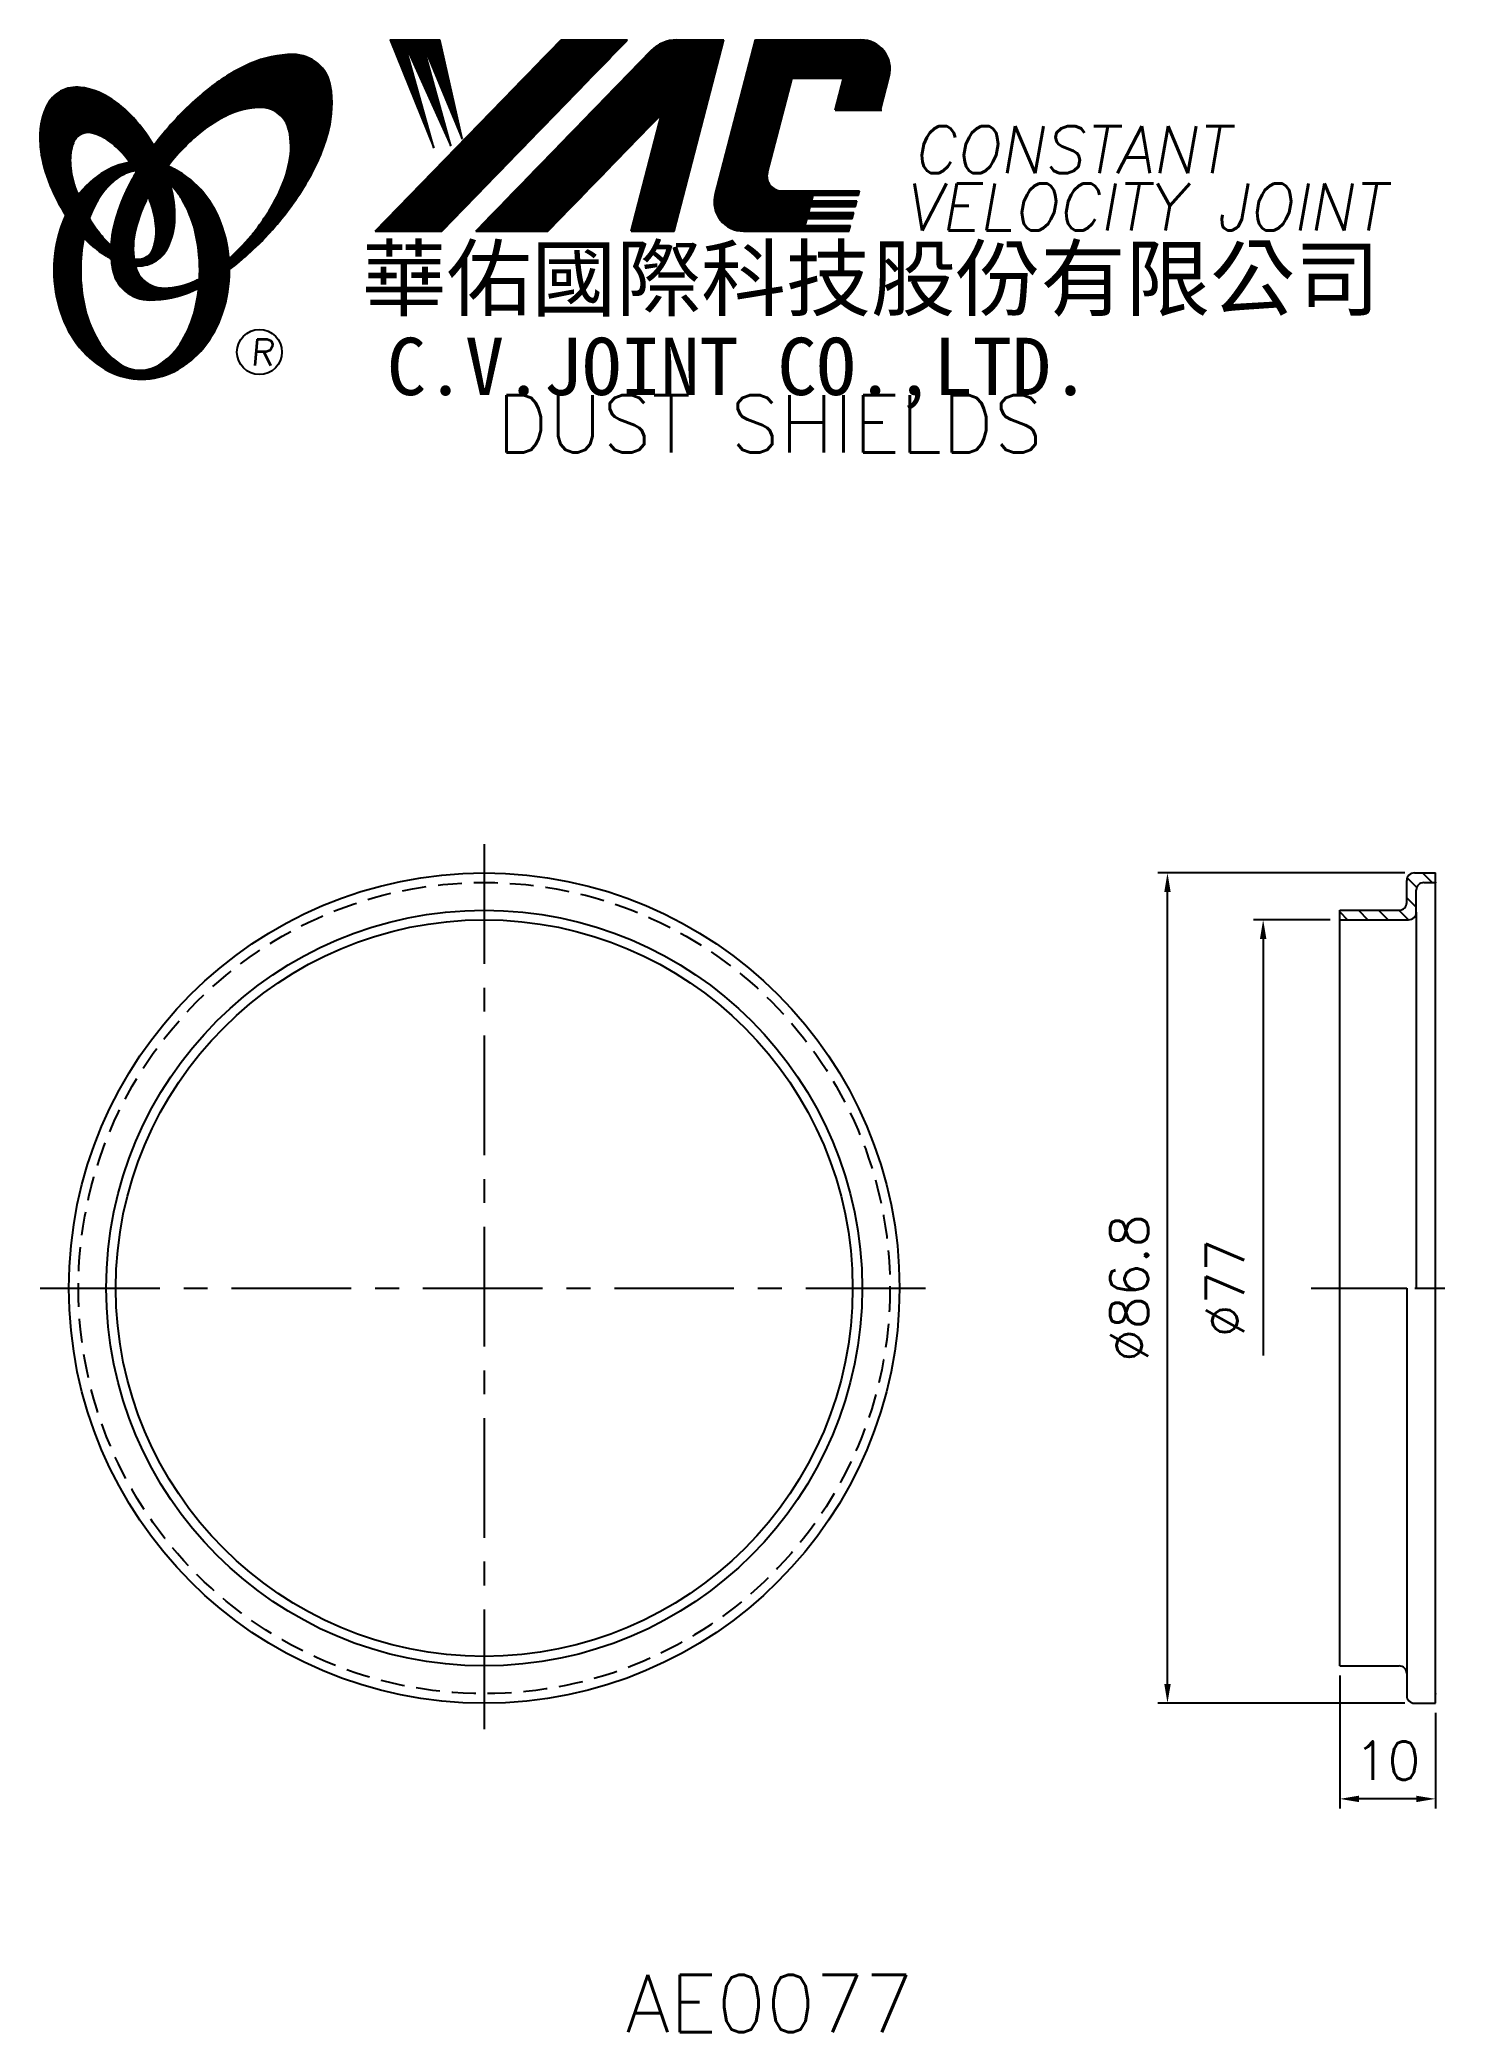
# Model space of a CAD drawing. Extents: x 101 to 250, y -1 to 207.
import ezdxf
from ezdxf.enums import TextEntityAlignment as Align

# ---------------------------------------------------------------- set-up
doc = ezdxf.new("R2010")
doc.units = 0
doc.header["$LTSCALE"] = 10
doc.header["$MEASUREMENT"] = 0
doc.linetypes.add('CENTER', pattern=[2, 1.25, -0.25, 0.25, -0.25])
doc.linetypes.add('HIDDEN', pattern=[0.375, 0.25, -0.125])
doc.layers.get('0').update_dxf_attribs({"linetype": 'CONTINUOUS'})
doc.layers.get('DEFPOINTS').update_dxf_attribs({"linetype": 'CONTINUOUS'})
doc.layers.add('4', color=4, linetype='CONTINUOUS')
doc.styles.add('CHINA', font='KAIU.TTF')
doc.styles.add('ITALICC', font='simplex.shx')
doc.dimstyles.new('STANDARD$0', dxfattribs={"dimtxt": 4, "dimasz": 2, "dimexe": 1, "dimexo": 1, "dimgap": 2, "dimtad": 1, "dimdec": 4, "dimzin": 10, "dimtxsty": 'ITALICC', "dimcen": 2, "dimclrd": 5, "dimclre": 5, "dimclrt": 18, "dimaunit": 1, "dimazin": 3, "dimtp": 0.1, "dimtfac": 0.7, "dimtdec": 4, "dimtmove": 0, "dimatfit": 3, "dimtolj": 1, "dimtzin": 10})
pattern_1 = [(45, (2.405527, 0.049598), (-0.00883883476, 0.00883883476), [])]
pattern_2 = [(45, (170.996073, -36.254811), (-0.00727476112, 0.00727476112), [])]

# ---------------------------------------------------------------- blocks, each defined once
blk = doc.blocks.new('*D14')
at = {"color": 5, "linetype": 'BYBLOCK'}
for p, q in [((236.27, 115.49), (228.27, 115.49)), ((229.27, 113.49), (229.27, 69.94))]:
    blk.add_line(p, q, dxfattribs=at)
blk.add_solid([(228.94, 113.49), (229.61, 113.49), (229.27, 115.49)], dxfattribs=at)
at = {"layer": 'DEFPOINTS', "color": 0, "linetype": 'BYBLOCK'}
for p in [(229.27, 115.49), (237.27, 115.49), (237.27, 38.49)]:
    blk.add_point(p, dxfattribs=at)
at = {"color": 18, "linetype": 'BYBLOCK', "insert": (225.27, 76.99), "char_height": 4, "attachment_point": 5, "rotation": 90, "style": 'ITALICC'}
blk.add_mtext('\\A1;∅77', dxfattribs=at)
blk = doc.blocks.new('*D15')
at = {"color": 5, "linetype": 'BYBLOCK'}
for p, q in [((244.07, 120.39), (218.27, 120.39)), ((219.27, 35.59), (219.27, 118.39)), ((244.07, 33.59), (218.27, 33.59))]:
    blk.add_line(p, q, dxfattribs=at)
for points in [[(218.94, 118.39), (219.61, 118.39), (219.27, 120.39)], [(218.94, 35.59), (219.61, 35.59), (219.27, 33.59)]]:
    blk.add_solid(points, dxfattribs=at)
at = {"layer": 'DEFPOINTS', "color": 0, "linetype": 'BYBLOCK'}
for p in [(219.27, 120.39), (245.07, 120.39), (245.07, 33.59)]:
    blk.add_point(p, dxfattribs=at)
at = {"color": 18, "linetype": 'BYBLOCK', "insert": (215.27, 76.99), "char_height": 4, "attachment_point": 5, "rotation": 90, "style": 'ITALICC'}
blk.add_mtext('\\A1;∅86.8', dxfattribs=at)
blk = doc.blocks.new('*D16')
at = {"color": 5, "linetype": 'BYBLOCK'}
for p, q in [((237.27, 36.49), (237.27, 22.59)), ((247.27, 32.59), (247.27, 22.59)), ((245.27, 23.59), (239.27, 23.59))]:
    blk.add_line(p, q, dxfattribs=at)
for points in [[(239.27, 23.92), (239.27, 23.25), (237.27, 23.59)], [(245.27, 23.92), (245.27, 23.25), (247.27, 23.59)]]:
    blk.add_solid(points, dxfattribs=at)
at = {"layer": 'DEFPOINTS', "color": 0, "linetype": 'BYBLOCK'}
for p in [(237.27, 37.49), (247.27, 33.59), (237.27, 23.59)]:
    blk.add_point(p, dxfattribs=at)
at = {"color": 18, "linetype": 'BYBLOCK', "insert": (242.27, 27.59), "char_height": 4, "attachment_point": 5, "style": 'ITALICC'}
blk.add_mtext('\\A1;10', dxfattribs=at)

msp = doc.modelspace()

# ---------------------------------------------------------------- hatches: boundary and pattern name
at = {"layer": '4', "linetype": 'CONTINUOUS'}
h = msp.add_hatch(dxfattribs=at)
h.set_pattern_fill('ANSI31', color=5, scale=0.1, style=0)
h.set_pattern_definition(pattern_1)
h.paths.add_polyline_path([(162.86423, 207.48058), (155.90693, 207.48058), (136.49032, 187.47682), (143.44763, 187.47682)])
h.paths.add_polyline_path([(166.41112, 199.71501), (163.23075, 187.47682), (167.71174, 187.47682), (172.91017, 207.48058), (168.01344, 207.48058, 0.202785967), (165.27937, 206.32416), (146.98524, 187.47682), (154.53215, 187.47682)])
h.paths.add_polyline_path([(180.03823, 203.48216), (185.43195, 203.48216), (184.56293, 200.13815), (189.27975, 200.13815), (190.19647, 203.66571, 0.490800957), (187.24627, 207.48058), (176.21195, 207.48058), (172.0049, 191.29169, 0.490800957), (174.9551, 187.47682), (185.98942, 187.47682), (186.14386, 188.07113), (181.42704, 188.07113), (181.62041, 188.81522), (186.33723, 188.81522), (186.49579, 189.42535), (181.77897, 189.42535), (181.94021, 190.04582), (186.65703, 190.04582), (186.81321, 190.64682), (182.09639, 190.64682), (182.25319, 191.25019), (186.97001, 191.25019), (187.08675, 191.69939), (178.947, 191.69939, -0.490800957), (177.4719, 193.60682)])
h = msp.add_hatch(dxfattribs=at)
h.set_pattern_fill('ANSI31', color=1, scale=0.1, style=0)
h.set_pattern_definition(pattern_1)
h.paths.add_polyline_path([(143.2223, 207.48058), (138.04497, 207.48058), (142.61573, 196.17684), (139.5498, 207.13482), (144.38453, 196.4125), (141.43652, 207.13482), (145.56374, 197.11947)])
h = msp.add_hatch(dxfattribs=at)
h.set_pattern_fill('ANSI31', color=5, scale=0.082305, style=0)
h.set_pattern_definition([(45, (2.405527, 0.049598), (-0.00727476112, 0.00727476112), [])])
h.paths.add_polyline_path([(124.441, 200.4181, -0.172879177), (126.38247, 199.75954, -0.172879177), (127.46977, 198.02149, -0.104527385), (127.49754, 194.69329, -0.065680101), (126.32801, 191.29134, -0.051823203), (123.8876, 187.44895, -0.044272532), (121.21263, 184.62261, -0.020203161), (121.26621, 183.4847, 0.006517006), (121.67076, 183.79677, 0.049863361), (126.22418, 188.20983, 0.049863361), (129.81382, 193.437, 0.063682799), (131.63486, 198.06434, 0.103597411), (131.82416, 202.64832, 0.177892575), (130.47556, 205.01859, 0.177892575), (127.91316, 205.95192, 0.103597411), (123.42537, 204.99887, 0.063682799), (119.16762, 202.4298, 0.049863361), (114.6142, 198.01674, 0.016070017), (113.3435, 196.41043, -0.007061632), (113.59078, 195.97339, -0.031648676), (114.54337, 193.93682, -0.008069351), (114.97527, 194.50113, -0.051823203), (118.15365, 197.75959, -0.065680101), (121.19558, 199.67994, -0.104527385)])
h.paths.add_polyline_path([(111.36533, 187.25678, -0.065680101), (112.53486, 190.65874, -0.006063428), (112.7788, 191.13375, 0.027613469), (112.05196, 192.72182, 0.017011252), (111.51854, 193.6568, 0.007829282), (111.02456, 192.78957, 0.063682799), (109.20352, 188.16223, 0.103597411), (109.01422, 183.57826, 0.177892575), (110.36283, 181.20798, 0.177892575), (112.92522, 180.27465, 0.103597411), (117.41302, 181.2277, 0.008811776), (118.03998, 181.51777, 0.013922709), (118.11731, 182.48758, -0.009086703), (117.66729, 182.27014, -0.104527385), (114.42187, 181.53198, -0.172879177), (112.4804, 182.19054, -0.172879177), (111.39311, 183.92859, -0.104527385)])
h = msp.add_hatch(dxfattribs=at)
h.set_pattern_fill('ANSI31', color=3, scale=0.082305, style=0)
h.set_pattern_definition(pattern_2)
h.paths.add_polyline_path([(108.64449, 201.46894, 0.106488277), (105.70262, 202.50751, 0.158297415), (103.61242, 202.11247, 0.158297415), (102.15308, 200.56478, 0.106488277), (101.44227, 197.52701, 0.071723199), (101.86032, 194.21406, 0.058080454), (103.4053, 190.39867, 0.058080454), (105.78635, 187.04088, 0.071723199), (108.35159, 184.90312, 0.020895977), (108.89177, 184.60114, -0.030777155), (108.87587, 185.97735, -0.042059526), (107.77951, 187.14012, -0.04691039), (106.16035, 189.62126, -0.04691039), (105.03207, 192.36075, -0.060581117), (104.62997, 194.62282, -0.10187153), (104.94159, 196.71102, -0.185892489), (105.72168, 197.60266, -0.185892489), (106.89832, 197.74078, -0.10187153), (108.79597, 196.81524, -0.060581117), (110.4328, 195.20297, -0.04691039), (112.05196, 192.72182, -0.04691039), (113.18024, 189.98234, -0.060581117), (113.58235, 187.72027, -0.10187153), (113.27072, 185.63207, -0.185892489), (112.49064, 184.74043, -0.185892489), (111.31399, 184.60231, -0.002013383), (111.27319, 184.61293, 0.021593804), (111.39311, 183.92859, 0.006477741), (111.41111, 183.85156, 0.14950097), (113.38367, 184.2596, 0.158297415), (114.843, 185.80729, 0.106488277), (115.55381, 188.84505, 0.071723199), (115.13577, 192.15801, 0.058080454), (113.59078, 195.97339, 0.058080454), (111.20973, 199.33119, 0.071723199)])
h = msp.add_hatch(dxfattribs=at)
h.set_pattern_fill('ANSI31', color=1, scale=0.082305, style=0)
h.set_pattern_definition(pattern_2)
h.paths.add_polyline_path([(109.73812, 193.14549, -0.120168026), (111.42991, 193.79888, 0.016865385), (110.83015, 194.68162, 0.076648372), (108.67392, 193.9627, 0.104809576), (105.58947, 191.4496, 0.005838257), (105.42253, 191.2374, 0.028089978), (106.16035, 189.62126, 0.014237292), (106.60247, 188.83622, -0.045767751), (107.52766, 190.77306, -0.106890197)])
h.paths.add_polyline_path([(105.70675, 183.39087, -0.048711043), (106.03685, 186.77121, -0.007865741), (105.78635, 187.04088, -0.037695478), (104.15047, 189.15964, 0.03042545), (103.62515, 187.85566, 0.080710289), (102.89971, 183.39087, 0.080710289), (103.62515, 178.92608, 0.089265679), (105.58947, 175.33214, 0.104809576), (108.67392, 172.81904, 0.11926607), (112.08312, 171.9941, 0.11926607), (115.49231, 172.81904, 0.104809576), (118.57676, 175.33214, 0.089265679), (120.54109, 178.92608, 0.080710289), (121.26652, 183.39087, 0.080710289), (120.54109, 187.85566, 0.089265679), (118.57676, 191.4496, 0.104809576), (115.49231, 193.9627, 0.025513357), (114.79907, 194.27545, 0.004818181), (114.54337, 193.93682, -0.023722145), (115.08458, 192.34007, -0.065307489), (116.31977, 190.77306, -0.073950765), (117.63222, 187.57533, -0.060532391), (118.14067, 183.39087, -0.060532391), (117.63222, 179.20641, -0.073950765), (116.31977, 176.00868, -0.106890197), (114.1093, 173.63625, -0.153118262), (111.92371, 172.95088, -0.153118262), (109.73812, 173.63625, -0.106890197), (107.52766, 176.00868, -0.073950765), (106.2152, 179.20641, -0.060532391)])
h = msp.add_hatch(dxfattribs=at)
h.set_pattern_fill('ANSI31', color=5, scale=12, angle=90, style=0)
h.set_pattern_definition([(135, (12.9783, 3.315), (-1.06066, -1.06066), [])])
h.paths.add_polyline_path([(237.27299, 116.48649), (237.27299, 115.48649), (244.47299, 115.48649, 0.414213562), (245.27299, 116.28649), (245.27299, 118.58649, -0.414213562), (246.07299, 119.38649), (247.27299, 119.38649), (247.27299, 120.38649), (245.07299, 120.38649, 0.414213562), (244.27299, 119.58649), (244.27299, 117.28649, -0.414213562), (243.47299, 116.48649)])

# ---------------------------------------------------------------- linework, layer by layer
at = {"layer": '4', "color": 5, "linetype": 'CONTINUOUS'}
for p, q in [((136.49032, 187.47682), (155.90693, 207.48058)), ((143.44763, 187.47682), (162.86423, 207.48058)), ((146.98524, 187.47682), (165.27937, 206.32416)), ((155.90693, 207.48058), (162.86423, 207.48058)), ((167.71174, 187.47682), (172.91017, 207.48058)), ((168.01344, 207.48058), (172.91017, 207.48058)), ((172.0049, 191.29169), (176.21195, 207.48058)), ((176.21195, 207.48058), (187.24627, 207.48058)), ((177.4719, 193.60682), (180.03823, 203.48216)), ((180.03823, 203.48216), (185.43195, 203.48216)), ((184.56293, 200.13815), (185.43195, 203.48216)), ((189.27975, 200.13815), (190.19647, 203.66571)), ((184.56293, 200.13815), (189.43018, 200.13815)), ((154.53215, 187.47682), (166.41112, 199.71501)), ((163.23075, 187.47682), (166.41112, 199.71501)), ((178.947, 191.69939), (187.08675, 191.69939)), ((186.97001, 191.25019), (187.08675, 191.69939)), ((181.77897, 189.42535), (181.94021, 190.04582)), ((181.94021, 190.04582), (186.65703, 190.04582)), ((182.09639, 190.64682), (182.25319, 191.25019)), ((182.09639, 190.64682), (186.81321, 190.64682)), ((182.25319, 191.25019), (186.97001, 191.25019)), ((186.65703, 190.04582), (186.81321, 190.64682)), ((136.49032, 187.47682), (143.44763, 187.47682)), ((146.98524, 187.47682), (154.53215, 187.47682)), ((163.23075, 187.47682), (167.71174, 187.47682)), ((174.9551, 187.47682), (185.98942, 187.47682)), ((181.42704, 188.07113), (181.62041, 188.81522)), ((181.42704, 188.07113), (186.14386, 188.07113)), ((181.62041, 188.81522), (186.33723, 188.81522)), ((181.77897, 189.42535), (186.49579, 189.42535)), ((185.98942, 187.47682), (186.14386, 188.07113)), ((186.33723, 188.81522), (186.49579, 189.42535))]:
    msp.add_line(p, q, dxfattribs=at)
at = {"layer": '4', "color": 1, "linetype": 'CONTINUOUS'}
for p, q in [((138.04497, 207.48058), (142.61573, 196.17684)), ((138.04497, 207.48058), (143.2223, 207.48058)), ((139.5498, 207.13482), (144.38453, 196.4125)), ((142.61573, 196.17684), (139.5498, 207.13482)), ((144.38453, 196.4125), (141.43652, 207.13482)), ((141.43652, 207.13482), (145.56374, 197.11947)), ((145.56374, 197.11947), (143.2223, 207.48058))]:
    msp.add_line(p, q, dxfattribs=at)
at = {"layer": '4', "color": 5, "linetype": 'CENTER'}
for p, q in [((147.87301, 123.38649), (147.87301, 30.58649)), ((101.47301, 76.98649), (194.27301, 76.98649))]:
    msp.add_line(p, q, dxfattribs=at)
at = {"layer": '4', "color": 7, "linetype": 'CONTINUOUS'}
for p, q in [((244.27299, 117.28649), (244.27299, 119.58649)), ((245.07299, 120.38649), (247.27299, 120.38649)), ((246.07299, 119.38649), (247.27299, 119.38649)), ((247.27299, 33.58649), (247.27299, 120.38649)), ((245.27299, 116.28649), (245.27299, 118.58649)), ((237.27299, 37.48649), (237.27299, 116.48649)), ((237.27299, 116.48649), (243.47299, 116.48649)), ((237.27299, 115.48649), (244.47299, 115.48649)), ((245.27299, 116.28649), (245.27299, 76.98649)), ((244.27299, 76.98649), (244.27299, 34.38649)), ((245.12922, 76.98649), (247.27299, 76.98649)), ((237.27299, 37.48649), (243.47299, 37.48649)), ((245.07299, 33.58649), (247.27299, 33.58649))]:
    msp.add_line(p, q, dxfattribs=at)
at = {"layer": '4', "color": 5, "linetype": 'CENTER', "ltscale": 0.8}
msp.add_line((234.27299, 76.98649), (250.27299, 76.98649), dxfattribs=at)
at = {"layer": '4', "color": 5, "linetype": 'CONTINUOUS'}
for points in [[(121.26621, 183.4847, 0.006517006), (121.67076, 183.79677, 0.049863361), (126.22418, 188.20983, 0.049863361), (129.81382, 193.437, 0.063682799), (131.63486, 198.06434, 0.103597411), (131.82416, 202.64832, 0.177892575), (130.47556, 205.01859, 0.177892575), (127.91316, 205.95192, 0.103597411), (123.42537, 204.99887, 0.063682799), (119.16762, 202.4298, 0.049863361), (114.6142, 198.01674, 0.016070017), (113.3435, 196.41043)], [(121.21263, 184.62261, 0.044272532), (123.8876, 187.44895, 0.051823203), (126.32801, 191.29134, 0.065680101), (127.49754, 194.69329, 0.104527385), (127.46977, 198.02149, 0.172879177), (126.38247, 199.75954, 0.172879177), (124.441, 200.4181, 0.104527385), (121.19558, 199.67994, 0.065680101), (118.15365, 197.75959, 0.051823203), (114.97527, 194.50113, 0.008069351), (114.54337, 193.93682)], [(111.51854, 193.6568, 0.007829282), (111.02456, 192.78957, 0.063682799), (109.20352, 188.16223, 0.103597411), (109.01422, 183.57826, 0.177892575), (110.36283, 181.20798, 0.177892575), (112.92522, 180.27465, 0.103597411), (117.41302, 181.2277, 0.008811776), (118.03998, 181.51777, 0.008811776)], [(112.7788, 191.13375, 0.006063428), (112.53486, 190.65874, 0.065680101), (111.36533, 187.25678, 0.104527385), (111.39311, 183.92859, 0.172879177), (112.4804, 182.19054, 0.172879177), (114.42187, 181.53198, 0.104527385), (117.66729, 182.27014, 0.009086703), (118.11731, 182.48758, 0.009086703)]]:
    msp.add_lwpolyline(points, format="xyb", dxfattribs=at)
at = {"layer": '4', "color": 3, "linetype": 'CONTINUOUS'}
for points in [[(111.41111, 183.85156, 0.14950097), (113.38367, 184.2596, 0.158297415), (114.843, 185.80729, 0.106488277), (115.55381, 188.84505, 0.071723199), (115.13577, 192.15801, 0.058080454), (113.59078, 195.97339, 0.058080454), (111.20973, 199.33119, 0.071723199), (108.64449, 201.46894, 0.106488277), (105.70262, 202.50751, 0.158297415), (103.61242, 202.11247, 0.158297415), (102.15308, 200.56478, 0.106488277), (101.44227, 197.52701, 0.071723199), (101.86032, 194.21406, 0.058080454), (103.4053, 190.39867, 0.058080454), (105.78635, 187.04088, 0.071723199), (108.35159, 184.90312, 0.020895977), (108.89177, 184.60114, 0.020895977)], [(111.27319, 184.61293, 0.002013383), (111.31399, 184.60231, 0.185892489), (112.49064, 184.74043, 0.185892489), (113.27072, 185.63207, 0.10187153), (113.58235, 187.72027, 0.060581117), (113.18024, 189.98234, 0.04691039), (112.05196, 192.72182, 0.04691039), (110.4328, 195.20297, 0.060581117), (108.79597, 196.81524, 0.10187153), (106.89832, 197.74078, 0.185892489), (105.72168, 197.60266, 0.185892489), (104.94159, 196.71102, 0.10187153), (104.62997, 194.62282, 0.060581117), (105.03207, 192.36075, 0.04691039), (106.16035, 189.62126, 0.04691039), (107.77951, 187.14012, 0.042059526), (108.87587, 185.97735, 0.042059526)]]:
    msp.add_lwpolyline(points, format="xyb", dxfattribs=at)
at = {"layer": '4', "color": 1, "linetype": 'CONTINUOUS'}
for points in [[(104.15047, 189.15964, 0.03042545), (103.62515, 187.85566, 0.080710289), (102.89971, 183.39087, 0.080710289), (103.62515, 178.92608, 0.089265679), (105.58947, 175.33214, 0.104809576), (108.67392, 172.81904, 0.11926607), (112.08312, 171.9941, 0.11926607), (115.49231, 172.81904, 0.104809576), (118.57676, 175.33214, 0.089265679), (120.54109, 178.92608, 0.080710289), (121.26652, 183.39087, 0.080710289), (120.54109, 187.85566, 0.089265679), (118.57676, 191.4496, 0.104809576), (115.49231, 193.9627, 0.025513357), (114.79907, 194.27545, 0.025513357)], [(110.83015, 194.68162, 0.076648372), (108.67392, 193.9627, 0.104809576), (105.58947, 191.4496, 0.005838257), (105.42253, 191.2374, 0.005838257)], [(111.42991, 193.79888, 0.120168026), (109.73812, 193.14549, 0.106890197), (107.52766, 190.77306, 0.045767751), (106.60247, 188.83622, 0.045767751)], [(106.03685, 186.77121, 0.048711043), (105.70675, 183.39087, 0.060532391), (106.2152, 179.20641, 0.073950765), (107.52766, 176.00868, 0.106890197), (109.73812, 173.63625, 0.153118262), (111.92371, 172.95088, 0.153118262), (114.1093, 173.63625, 0.106890197), (116.31977, 176.00868, 0.073950765), (117.63222, 179.20641, 0.060532391), (118.14067, 183.39087, 0.060532391), (117.63222, 187.57533, 0.073950765), (116.31977, 190.77306, 0.065307489), (115.08458, 192.34007)]]:
    msp.add_lwpolyline(points, format="xyb", dxfattribs=at)
at = {"layer": '4', "color": 5, "linetype": 'CONTINUOUS'}
msp.add_circle((124.38736, 174.84515), 2.35282, dxfattribs=at)
at = {"layer": '4', "color": 7, "linetype": 'CONTINUOUS'}
for radius in [43.4, 39.5, 38.5]:
    msp.add_circle((147.87301, 76.98649), radius, dxfattribs=at)
at = {"layer": '4', "color": 5, "linetype": 'HIDDEN'}
msp.add_circle((147.87301, 76.98649), 42.4, dxfattribs=at)
at = {"layer": '4', "color": 5, "linetype": 'CONTINUOUS'}
for centre, radius, start, end in [((168.01344, 203.67034), 3.81024, 90, 135.8533387), ((187.24627, 204.43239), 3.04819, 345.4326059, 90), ((178.947, 193.22348), 1.5241, 165.4326059, 270), ((174.9551, 190.52501), 3.04819, 165.4326059, 270)]:
    msp.add_arc(centre, radius, start, end, dxfattribs=at)
at = {"layer": '4', "color": 7, "linetype": 'CONTINUOUS'}
for centre, start, end in [((245.07299, 119.58649), 90, 180), ((246.07299, 118.58649), 90, 180), ((243.47299, 117.28649), 270, 0), ((244.47299, 116.28649), 270, 0), ((243.47299, 36.68649), 0, 90), ((245.07299, 34.38649), 180, 270)]:
    msp.add_arc(centre, 0.8, start, end, dxfattribs=at)
for p in [(247.27299, 119.38649), (247.27299, 34.58649)]:
    msp.add_point(p, dxfattribs=at)

# ---------------------------------------------------------------- texts
at = {"layer": '4', "color": 5, "linetype": 'CONTINUOUS', "style": 'ITALICC'}
for s, height, oblique, p in [('CONSTANT', 4.9, 10, (192.63913, 193.54729)), ('VELOCITY JOINT', 4.9, 10, (191.7609, 187.55191)), ('R', 2.75625, 5, (123.42867, 173.43555))]:
    msp.add_text(s, height=height, dxfattribs=dict(at, oblique=oblique)).set_placement(p)
at = {"layer": '4', "color": 7, "linetype": 'CONTINUOUS', "style": 'CHINA'}
for s, height, p in [('華佑國際科技股份有限公司', 6.5, (135.07696, 179.28697)), ('C.V.JOINT CO.,LTD.', 6, (137.7056, 170.34076))]:
    msp.add_text(s, height=height, dxfattribs=at).set_placement(p)
at = {"layer": '4', "color": 18, "linetype": 'CONTINUOUS', "style": 'ITALICC'}
for s, p in [('DUST SHIELDS', (177.70832, 164.34793)), ('AE0077', (177.70832, -0.79946))]:
    msp.add_text(s, height=6, dxfattribs=at).set_placement(p, align=Align.CENTER)

# ---------------------------------------------------------------- dimensions: what is measured, and where the dimension line sits
at = {"layer": '4', "color": 7, "linetype": 'CONTINUOUS'}
dim = msp.add_linear_dim(base=(219.27294, 120.38649), p1=(245.07299, 33.58649), p2=(245.07299, 120.38649), angle=90, text='%%C86.8', dimstyle='STANDARD$0', dxfattribs=at)
dim.commit()
dim.dimension.update_dxf_attribs({"geometry": '*D15', "text_midpoint": (215.27294, 76.98649)})
dim = msp.add_linear_dim(base=(229.27298, 115.48649), p1=(237.27299, 38.48649), p2=(237.27299, 115.48649), angle=90, text='%%C77', dimstyle='STANDARD$0', override={"dimcen": -2, "dimse1": 1, "dimsd1": 1}, dxfattribs=at)
dim.commit()
dim.dimension.update_dxf_attribs({"geometry": '*D14', "text_midpoint": (225.27298, 76.98649)})
dim = msp.add_linear_dim(base=(237.27299, 23.58645), p1=(247.27299, 33.58649), p2=(237.27299, 37.48649), text='10', dimstyle='STANDARD$0', dxfattribs=at)
dim.commit()
dim.dimension.update_dxf_attribs({"geometry": '*D16', "text_midpoint": (242.27299, 27.58645)})

doc.saveas('drawing.dxf')
